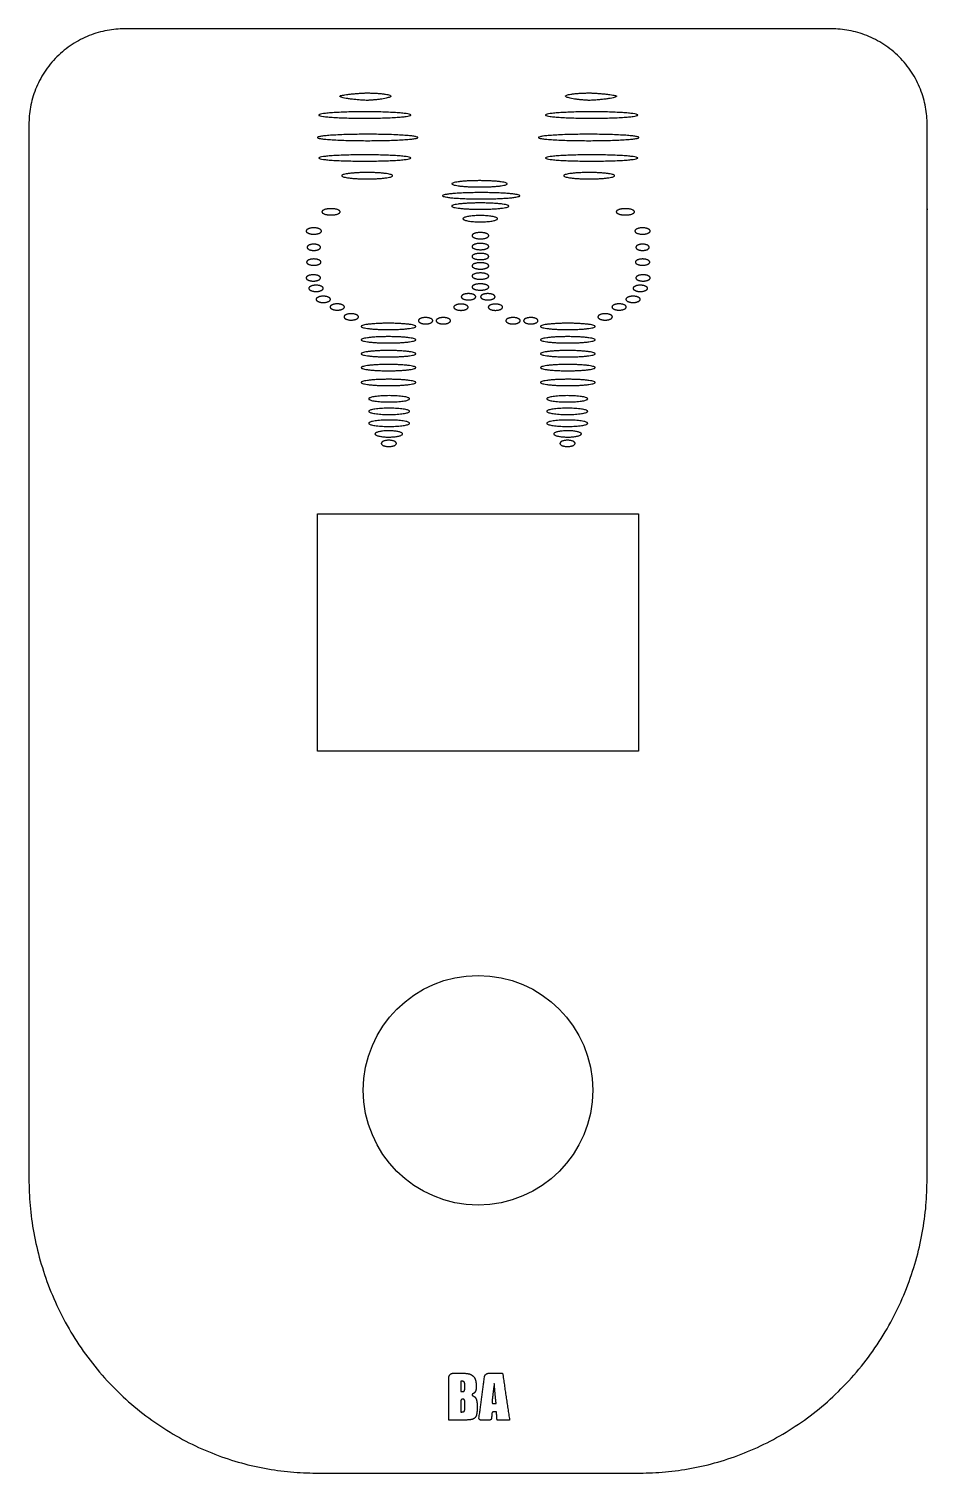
# Model space of a CAD drawing. Header units: millimetres. Extents: x 250 to 344, y 86 to 237.
import ezdxf

# ---------------------------------------------------------------- set-up
doc = ezdxf.new("R2010")
doc.units = ezdxf.units.MM
doc.layers.add('Make2D$Visible$Curves', color=1, linetype='Continuous')

msp = doc.modelspace()

# ---------------------------------------------------------------- linework, layer by layer
at = {"layer": 'Make2D$Visible$Curves'}
msp.add_lwpolyline([(313.93, 186.71), (313.93, 161.89), (280.32, 161.89), (280.32, 186.71)], close=True, dxfattribs=at)
msp.add_circle((297.13, 126.43), 12, dxfattribs=at)
for points, weights in [([(260.15, 237.4), (250.15, 237.4), (250.15, 227.4)], [1, 0.707106781187, 1]), ([(344.11, 227.4), (344.11, 237.4), (334.11, 237.4)], [1, 0.707106781187, 1]), ([(282.68, 230.37), (282.87, 230.58), (285.34, 230.7)], [1, 0.707106781187, 1]), ([(285.53, 229.92), (282.68, 230.04), (282.68, 230.37)], [1, 0.707106781187, 1]), ([(311.61, 230.37), (311.61, 230.04), (308.76, 229.92)], [1, 0.707106781187, 1]), ([(308.95, 230.7), (311.42, 230.58), (311.61, 230.37)], [1, 0.707106781187, 1]), ([(250.15, 117.18), (250.15, 86.4), (280.19, 86.4)], [1, 0.707106781187, 1]), ([(314.06, 86.4), (344.11, 86.4), (344.11, 117.18)], [1, 0.707106781187, 1]), ([(294.06, 96.35), (294.06, 96.85), (294.56, 96.85)], [1, 0.707106781188, 1]), ([(297.79, 96.42), (297.85, 96.85), (298.29, 96.85)], [1, 0.752160852248, 1]), ([(297.43, 91.94), (297.2, 91.94), (297.23, 92.16)], [1, 0.658979553824, 1]), ([(298.54, 92.12), (298.52, 91.94), (298.34, 91.94)], [1, 0.737108308134, 1]), ([(298.78, 92.82), (298.6, 92.82), (298.58, 92.64)], [1, 0.737108308131, 1])]:
    msp.add_rational_spline(points, weights, degree=2, dxfattribs=at)
for points, knots in [([(334.11, 237.4), (315.62, 237.4), (297.13, 237.4), (278.64, 237.4), (260.15, 237.4)], [1047.381998, 1047.381998, 1047.381998, 1084.362087, 1084.362087, 1121.342175, 1121.342175, 1121.342175]), ([(344.11, 117.18), (344.11, 166.66), (344.11, 216.14), (344.11, 221.77), (344.11, 227.4)], [938.523786, 938.523786, 938.523786, 1020.414724, 1020.414724, 1031.674035, 1031.674035, 1031.674035]), ([(295.33, 96.85), (295.93, 96.85), (296.25, 96.76), (296.56, 96.66), (296.75, 96.38), (296.94, 96.09), (296.94, 95.45), (296.94, 95.02), (296.8, 94.85), (296.73, 94.75), (296.56, 94.68)], [-99.713422, -99.713422, -99.713422, -98.713422, -98.713422, -97.713422, -97.713422, -96.713422, -96.713422, -95.713422, -95.713422, -95.136198, -95.136198, -95.136198]), ([(295.46, 94.92), (295.65, 94.92), (295.7, 95.01), (295.75, 95.11), (295.75, 95.54), (295.75, 95.77), (295.71, 95.87), (295.67, 95.96), (295.6, 95.98), (295.53, 96.01), (295.33, 96.01)], [-175.230854, -175.230854, -175.230854, -174.230854, -174.230854, -173.230854, -173.230854, -172.230854, -172.230854, -171.230854, -171.230854, -170.230854, -170.230854, -170.230854]), ([(296.56, 94.5), (296.77, 94.41), (296.87, 94.26), (297.03, 94.03), (297.03, 93.55)], [-182.9992, -182.9992, -182.9992, -182.368937, -182.368937, -181.368937, -181.368937, -181.368937]), ([(295.33, 92.78), (295.6, 92.79), (295.68, 92.86), (295.75, 92.94), (295.75, 93.24)], [-166.930166, -166.930166, -166.930166, -165.930166, -165.930166, -164.930166, -164.930166, -164.930166]), ([(297.03, 93.09), (297.03, 92.59), (296.92, 92.35), (296.8, 92.11), (296.55, 92.03), (296.3, 91.94), (295.53, 91.94)], [-180.368937, -180.368937, -180.368937, -179.368937, -179.368937, -178.368937, -178.368937, -177.368937, -177.368937, -177.368937])]:
    msp.add_open_spline(points, degree=2, knots=knots, dxfattribs=at)
for points, weights, knots in [([(285.34, 230.7), (288, 230.7), (288, 230.37), (288, 230.04), (285.53, 229.92)], [1, 0.707106781187, 1, 0.707106781187, 1], [7.853982, 7.853982, 7.853982, 9.424778, 9.424778, 10.995574, 10.995574, 10.995574]), ([(308.76, 229.92), (306.29, 230.04), (306.29, 230.37), (306.29, 230.7), (308.95, 230.7)], [1, 0.707106781187, 1, 0.707106781187, 1], [1.570796, 1.570796, 1.570796, 3.141593, 3.141593, 4.712389, 4.712389, 4.712389]), ([(280.46, 228.39), (280.46, 228.73), (285.28, 228.73), (290.1, 228.73), (290.1, 228.39), (290.1, 228.06), (285.28, 228.06), (280.46, 228.06), (280.46, 228.39)], [1, 0.707106781187, 1, 0.707106781187, 1, 0.707106781187, 1, 0.707106781187, 1], [-6.283185, -6.283185, -6.283185, -4.712389, -4.712389, -3.141593, -3.141593, -1.570796, -1.570796, 0, 0, 0]), ([(313.83, 228.39), (313.83, 228.06), (309.01, 228.06), (304.19, 228.06), (304.19, 228.39), (304.19, 228.73), (309.01, 228.73), (313.83, 228.73), (313.83, 228.39)], [1, 0.707106781187, 1, 0.707106781187, 1, 0.707106781187, 1, 0.707106781187, 1], [0, 0, 0, 1.570796, 1.570796, 3.141593, 3.141593, 4.712389, 4.712389, 6.283185, 6.283185, 6.283185]), ([(280.33, 226.04), (280.33, 226.38), (285.59, 226.38), (290.84, 226.38), (290.84, 226.04), (290.84, 225.71), (285.59, 225.71), (280.33, 225.71), (280.33, 226.04)], [1, 0.707106781187, 1, 0.707106781187, 1, 0.707106781187, 1, 0.707106781187, 1], [-6.283185, -6.283185, -6.283185, -4.712389, -4.712389, -3.141593, -3.141593, -1.570796, -1.570796, 0, 0, 0]), ([(313.96, 226.04), (313.96, 225.71), (308.7, 225.71), (303.44, 225.71), (303.44, 226.04), (303.44, 226.38), (308.7, 226.38), (313.96, 226.38), (313.96, 226.04)], [1, 0.707106781187, 1, 0.707106781187, 1, 0.707106781187, 1, 0.707106781187, 1], [0, 0, 0, 1.570796, 1.570796, 3.141593, 3.141593, 4.712389, 4.712389, 6.283185, 6.283185, 6.283185]), ([(280.46, 223.9), (280.46, 224.23), (285.28, 224.23), (290.1, 224.23), (290.1, 223.9), (290.1, 223.57), (285.28, 223.57), (280.46, 223.57), (280.46, 223.9)], [1, 0.707106781187, 1, 0.707106781187, 1, 0.707106781187, 1, 0.707106781187, 1], [0, 0, 0, 1.570796, 1.570796, 3.141593, 3.141593, 4.712389, 4.712389, 6.283185, 6.283185, 6.283185]), ([(313.83, 223.9), (313.83, 223.57), (309.01, 223.57), (304.19, 223.57), (304.19, 223.9), (304.19, 224.23), (309.01, 224.23), (313.83, 224.23), (313.83, 223.9)], [1, 0.707106781187, 1, 0.707106781187, 1, 0.707106781187, 1, 0.707106781187, 1], [-6.283185, -6.283185, -6.283185, -4.712389, -4.712389, -3.141593, -3.141593, -1.570796, -1.570796, 0, 0, 0]), ([(282.87, 222.05), (282.87, 222.38), (285.53, 222.38), (288.19, 222.38), (288.19, 222.05), (288.19, 221.71), (285.53, 221.71), (282.87, 221.71), (282.87, 222.05)], [1, 0.707106781187, 1, 0.707106781187, 1, 0.707106781187, 1, 0.707106781187, 1], [-6.283185, -6.283185, -6.283185, -4.712389, -4.712389, -3.141593, -3.141593, -1.570796, -1.570796, 0, 0, 0]), ([(311.42, 222.05), (311.42, 221.71), (308.76, 221.71), (306.1, 221.71), (306.1, 222.05), (306.1, 222.38), (308.76, 222.38), (311.42, 222.38), (311.42, 222.05)], [1, 0.707106781187, 1, 0.707106781187, 1, 0.707106781187, 1, 0.707106781187, 1], [0, 0, 0, 1.570796, 1.570796, 3.141593, 3.141593, 4.712389, 4.712389, 6.283185, 6.283185, 6.283185]), ([(294.4, 221.2), (294.4, 221.53), (297.3, 221.53), (300.19, 221.53), (300.19, 221.2), (300.19, 220.87), (297.3, 220.87), (294.4, 220.87), (294.4, 221.2)], [1, 0.707106781187, 1, 0.707106781187, 1, 0.707106781187, 1, 0.707106781187, 1], [0, 0, 0, 1.570796, 1.570796, 3.141593, 3.141593, 4.712389, 4.712389, 6.283185, 6.283185, 6.283185]), ([(293.42, 219.95), (293.42, 220.28), (297.46, 220.28), (301.5, 220.28), (301.5, 219.95), (301.5, 219.62), (297.46, 219.62), (293.42, 219.62), (293.42, 219.95)], [1, 0.707106781187, 1, 0.707106781187, 1, 0.707106781187, 1, 0.707106781187, 1], [0, 0, 0, 1.570796, 1.570796, 3.141593, 3.141593, 4.712389, 4.712389, 6.283185, 6.283185, 6.283185]), ([(294.37, 218.87), (294.37, 219.2), (297.36, 219.2), (300.35, 219.2), (300.35, 218.87), (300.35, 218.54), (297.36, 218.54), (294.37, 218.54), (294.37, 218.87)], [1, 0.707106781187, 1, 0.707106781187, 1, 0.707106781187, 1, 0.707106781187, 1], [0, 0, 0, 1.570796, 1.570796, 3.141593, 3.141593, 4.712389, 4.712389, 6.283185, 6.283185, 6.283185]), ([(280.8, 218.27), (280.8, 218.6), (281.75, 218.6), (282.7, 218.6), (282.7, 218.27), (282.7, 217.94), (281.75, 217.94), (280.8, 217.94), (280.8, 218.27)], [1, 0.707106781187, 1, 0.707106781187, 1, 0.707106781187, 1, 0.707106781187, 1], [0, 0, 0, 1.570796, 1.570796, 3.141593, 3.141593, 4.712389, 4.712389, 6.283185, 6.283185, 6.283185]), ([(295.55, 217.55), (295.55, 217.88), (297.36, 217.88), (299.17, 217.88), (299.17, 217.55), (299.17, 217.22), (297.36, 217.22), (295.55, 217.22), (295.55, 217.55)], [1, 0.707106781187, 1, 0.707106781187, 1, 0.707106781187, 1, 0.707106781187, 1], [0, 0, 0, 1.570796, 1.570796, 3.141593, 3.141593, 4.712389, 4.712389, 6.283185, 6.283185, 6.283185]), ([(313.49, 218.27), (313.49, 217.94), (312.54, 217.94), (311.59, 217.94), (311.59, 218.27), (311.59, 218.6), (312.54, 218.6), (313.49, 218.6), (313.49, 218.27)], [1, 0.707106781187, 1, 0.707106781187, 1, 0.707106781187, 1, 0.707106781187, 1], [-6.283185, -6.283185, -6.283185, -4.712389, -4.712389, -3.141593, -3.141593, -1.570796, -1.570796, 0, 0, 0]), ([(279.15, 216.26), (279.15, 216.6), (279.95, 216.6), (280.75, 216.6), (280.75, 216.26), (280.75, 215.93), (279.95, 215.93), (279.15, 215.93), (279.15, 216.26)], [1, 0.707106781187, 1, 0.707106781187, 1, 0.707106781187, 1, 0.707106781187, 1], [-6.283185, -6.283185, -6.283185, -4.712389, -4.712389, -3.141593, -3.141593, -1.570796, -1.570796, 0, 0, 0]), ([(296.5, 215.78), (296.5, 216.11), (297.38, 216.11), (298.25, 216.11), (298.25, 215.78), (298.25, 215.44), (297.38, 215.44), (296.5, 215.44), (296.5, 215.78)], [1, 0.707106781187, 1, 0.707106781187, 1, 0.707106781187, 1, 0.707106781187, 1], [0, 0, 0, 1.570796, 1.570796, 3.141593, 3.141593, 4.712389, 4.712389, 6.283185, 6.283185, 6.283185]), ([(315.14, 216.26), (315.14, 215.93), (314.34, 215.93), (313.54, 215.93), (313.54, 216.26), (313.54, 216.6), (314.34, 216.6), (315.14, 216.6), (315.14, 216.26)], [1, 0.707106781187, 1, 0.707106781187, 1, 0.707106781187, 1, 0.707106781187, 1], [0, 0, 0, 1.570796, 1.570796, 3.141593, 3.141593, 4.712389, 4.712389, 6.283185, 6.283185, 6.283185]), ([(279.25, 214.56), (279.25, 214.89), (279.95, 214.89), (280.65, 214.89), (280.65, 214.56), (280.65, 214.23), (279.95, 214.23), (279.25, 214.23), (279.25, 214.56)], [1, 0.707106781187, 1, 0.707106781187, 1, 0.707106781187, 1, 0.707106781187, 1], [-6.283185, -6.283185, -6.283185, -4.712389, -4.712389, -3.141593, -3.141593, -1.570796, -1.570796, 0, 0, 0]), ([(296.5, 214.64), (296.5, 214.97), (297.38, 214.97), (298.25, 214.97), (298.25, 214.64), (298.25, 214.31), (297.38, 214.31), (296.5, 214.31), (296.5, 214.64)], [1, 0.707106781187, 1, 0.707106781187, 1, 0.707106781187, 1, 0.707106781187, 1], [0, 0, 0, 1.570796, 1.570796, 3.141593, 3.141593, 4.712389, 4.712389, 6.283185, 6.283185, 6.283185]), ([(315.04, 214.56), (315.04, 214.23), (314.34, 214.23), (313.64, 214.23), (313.64, 214.56), (313.64, 214.89), (314.34, 214.89), (315.04, 214.89), (315.04, 214.56)], [1, 0.707106781187, 1, 0.707106781187, 1, 0.707106781187, 1, 0.707106781187, 1], [0, 0, 0, 1.570796, 1.570796, 3.141593, 3.141593, 4.712389, 4.712389, 6.283185, 6.283185, 6.283185]), ([(279.2, 213.01), (279.2, 213.34), (279.95, 213.34), (280.7, 213.34), (280.7, 213.01), (280.7, 212.68), (279.95, 212.68), (279.2, 212.68), (279.2, 213.01)], [1, 0.707106781187, 1, 0.707106781187, 1, 0.707106781187, 1, 0.707106781187, 1], [-6.283185, -6.283185, -6.283185, -4.712389, -4.712389, -3.141593, -3.141593, -1.570796, -1.570796, 0, 0, 0]), ([(296.5, 213.6), (296.5, 213.93), (297.38, 213.93), (298.25, 213.93), (298.25, 213.6), (298.25, 213.27), (297.38, 213.27), (296.5, 213.27), (296.5, 213.6)], [1, 0.707106781187, 1, 0.707106781187, 1, 0.707106781187, 1, 0.707106781187, 1], [0, 0, 0, 1.570796, 1.570796, 3.141593, 3.141593, 4.712389, 4.712389, 6.283185, 6.283185, 6.283185]), ([(296.5, 212.62), (296.5, 212.95), (297.38, 212.95), (298.25, 212.95), (298.25, 212.62), (298.25, 212.28), (297.38, 212.28), (296.5, 212.28), (296.5, 212.62)], [1, 0.707106781187, 1, 0.707106781187, 1, 0.707106781187, 1, 0.707106781187, 1], [0, 0, 0, 1.570796, 1.570796, 3.141593, 3.141593, 4.712389, 4.712389, 6.283185, 6.283185, 6.283185]), ([(315.09, 213.01), (315.09, 212.68), (314.34, 212.68), (313.59, 212.68), (313.59, 213.01), (313.59, 213.34), (314.34, 213.34), (315.09, 213.34), (315.09, 213.01)], [1, 0.707106781187, 1, 0.707106781187, 1, 0.707106781187, 1, 0.707106781187, 1], [0, 0, 0, 1.570796, 1.570796, 3.141593, 3.141593, 4.712389, 4.712389, 6.283185, 6.283185, 6.283185]), ([(279.15, 211.36), (279.15, 211.69), (279.9, 211.69), (280.65, 211.69), (280.65, 211.36), (280.65, 211.03), (279.9, 211.03), (279.15, 211.03), (279.15, 211.36)], [1, 0.707106781187, 1, 0.707106781187, 1, 0.707106781187, 1, 0.707106781187, 1], [0, 0, 0, 1.570796, 1.570796, 3.141593, 3.141593, 4.712389, 4.712389, 6.283185, 6.283185, 6.283185]), ([(296.5, 211.55), (296.5, 211.88), (297.38, 211.88), (298.25, 211.88), (298.25, 211.55), (298.25, 211.22), (297.38, 211.22), (296.5, 211.22), (296.5, 211.55)], [1, 0.707106781187, 1, 0.707106781187, 1, 0.707106781187, 1, 0.707106781187, 1], [0, 0, 0, 1.570796, 1.570796, 3.141593, 3.141593, 4.712389, 4.712389, 6.283185, 6.283185, 6.283185]), ([(315.14, 211.36), (315.14, 211.03), (314.39, 211.03), (313.64, 211.03), (313.64, 211.36), (313.64, 211.69), (314.39, 211.69), (315.14, 211.69), (315.14, 211.36)], [1, 0.707106781187, 1, 0.707106781187, 1, 0.707106781187, 1, 0.707106781187, 1], [-6.283185, -6.283185, -6.283185, -4.712389, -4.712389, -3.141593, -3.141593, -1.570796, -1.570796, 0, 0, 0]), ([(279.43, 210.27), (279.43, 210.6), (280.19, 210.6), (280.94, 210.6), (280.94, 210.27), (280.94, 209.94), (280.19, 209.94), (279.43, 209.94), (279.43, 210.27)], [1, 0.707106781187, 1, 0.707106781187, 1, 0.707106781187, 1, 0.707106781187, 1], [0, 0, 0, 1.570796, 1.570796, 3.141593, 3.141593, 4.712389, 4.712389, 6.283185, 6.283185, 6.283185]), ([(296.5, 210.41), (296.5, 210.74), (297.38, 210.74), (298.25, 210.74), (298.25, 210.41), (298.25, 210.08), (297.38, 210.08), (296.5, 210.08), (296.5, 210.41)], [1, 0.707106781187, 1, 0.707106781187, 1, 0.707106781187, 1, 0.707106781187, 1], [0, 0, 0, 1.570796, 1.570796, 3.141593, 3.141593, 4.712389, 4.712389, 6.283185, 6.283185, 6.283185]), ([(314.86, 210.27), (314.86, 209.94), (314.1, 209.94), (313.35, 209.94), (313.35, 210.27), (313.35, 210.6), (314.1, 210.6), (314.86, 210.6), (314.86, 210.27)], [1, 0.707106781187, 1, 0.707106781187, 1, 0.707106781187, 1, 0.707106781187, 1], [-6.283185, -6.283185, -6.283185, -4.712389, -4.712389, -3.141593, -3.141593, -1.570796, -1.570796, 0, 0, 0]), ([(280.19, 209.12), (280.19, 209.45), (280.94, 209.45), (281.69, 209.45), (281.69, 209.12), (281.69, 208.79), (280.94, 208.79), (280.19, 208.79), (280.19, 209.12)], [1, 0.707106781187, 1, 0.707106781187, 1, 0.707106781187, 1, 0.707106781187, 1], [0, 0, 0, 1.570796, 1.570796, 3.141593, 3.141593, 4.712389, 4.712389, 6.283185, 6.283185, 6.283185]), ([(281.65, 208.32), (281.65, 208.65), (282.4, 208.65), (283.15, 208.65), (283.15, 208.32), (283.15, 207.99), (282.4, 207.99), (281.65, 207.99), (281.65, 208.32)], [1, 0.707106781187, 1, 0.707106781187, 1, 0.707106781187, 1, 0.707106781187, 1], [0, 0, 0, 1.570796, 1.570796, 3.141593, 3.141593, 4.712389, 4.712389, 6.283185, 6.283185, 6.283185]), ([(294.59, 208.3), (294.59, 208.63), (295.34, 208.63), (296.09, 208.63), (296.09, 208.3), (296.09, 207.97), (295.34, 207.97), (294.59, 207.97), (294.59, 208.3)], [1, 0.707106781187, 1, 0.707106781187, 1, 0.707106781187, 1, 0.707106781187, 1], [0, 0, 0, 1.570796, 1.570796, 3.141593, 3.141593, 4.712389, 4.712389, 6.283185, 6.283185, 6.283185]), ([(295.38, 209.39), (295.38, 209.72), (296.13, 209.72), (296.89, 209.72), (296.89, 209.39), (296.89, 209.06), (296.13, 209.06), (295.38, 209.06), (295.38, 209.39)], [1, 0.707106781187, 1, 0.707106781187, 1, 0.707106781187, 1, 0.707106781187, 1], [0, 0, 0, 1.570796, 1.570796, 3.141593, 3.141593, 4.712389, 4.712389, 6.283185, 6.283185, 6.283185]), ([(298.91, 209.39), (298.91, 209.06), (298.15, 209.06), (297.4, 209.06), (297.4, 209.39), (297.4, 209.72), (298.15, 209.72), (298.91, 209.72), (298.91, 209.39)], [1, 0.707106781187, 1, 0.707106781187, 1, 0.707106781187, 1, 0.707106781187, 1], [-6.283185, -6.283185, -6.283185, -4.712389, -4.712389, -3.141593, -3.141593, -1.570796, -1.570796, 0, 0, 0]), ([(299.7, 208.3), (299.7, 207.97), (298.95, 207.97), (298.2, 207.97), (298.2, 208.3), (298.2, 208.63), (298.95, 208.63), (299.7, 208.63), (299.7, 208.3)], [1, 0.707106781187, 1, 0.707106781187, 1, 0.707106781187, 1, 0.707106781187, 1], [-6.283185, -6.283185, -6.283185, -4.712389, -4.712389, -3.141593, -3.141593, -1.570796, -1.570796, 0, 0, 0]), ([(312.64, 208.32), (312.64, 207.99), (311.89, 207.99), (311.14, 207.99), (311.14, 208.32), (311.14, 208.65), (311.89, 208.65), (312.64, 208.65), (312.64, 208.32)], [1, 0.707106781187, 1, 0.707106781187, 1, 0.707106781187, 1, 0.707106781187, 1], [-6.283185, -6.283185, -6.283185, -4.712389, -4.712389, -3.141593, -3.141593, -1.570796, -1.570796, 0, 0, 0]), ([(314.1, 209.12), (314.1, 208.79), (313.35, 208.79), (312.6, 208.79), (312.6, 209.12), (312.6, 209.45), (313.35, 209.45), (314.1, 209.45), (314.1, 209.12)], [1, 0.707106781187, 1, 0.707106781187, 1, 0.707106781187, 1, 0.707106781187, 1], [-6.283185, -6.283185, -6.283185, -4.712389, -4.712389, -3.141593, -3.141593, -1.570796, -1.570796, 0, 0, 0]), ([(283.11, 207.29), (283.11, 207.62), (283.86, 207.62), (284.62, 207.62), (284.62, 207.29), (284.62, 206.95), (283.86, 206.95), (283.11, 206.95), (283.11, 207.29)], [1, 0.707106781187, 1, 0.707106781187, 1, 0.707106781187, 1, 0.707106781187, 1], [0, 0, 0, 1.570796, 1.570796, 3.141593, 3.141593, 4.712389, 4.712389, 6.283185, 6.283185, 6.283185]), ([(290.89, 206.89), (290.89, 207.22), (291.64, 207.22), (292.39, 207.22), (292.39, 206.89), (292.39, 206.55), (291.64, 206.55), (290.89, 206.55), (290.89, 206.89)], [1, 0.707106781187, 1, 0.707106781187, 1, 0.707106781187, 1, 0.707106781187, 1], [0, 0, 0, 1.570796, 1.570796, 3.141593, 3.141593, 4.712389, 4.712389, 6.283185, 6.283185, 6.283185]), ([(292.75, 206.89), (292.75, 207.22), (293.5, 207.22), (294.25, 207.22), (294.25, 206.89), (294.25, 206.55), (293.5, 206.55), (292.75, 206.55), (292.75, 206.89)], [1, 0.707106781187, 1, 0.707106781187, 1, 0.707106781187, 1, 0.707106781187, 1], [0, 0, 0, 1.570796, 1.570796, 3.141593, 3.141593, 4.712389, 4.712389, 6.283185, 6.283185, 6.283185]), ([(301.54, 206.89), (301.54, 206.55), (300.79, 206.55), (300.04, 206.55), (300.04, 206.89), (300.04, 207.22), (300.79, 207.22), (301.54, 207.22), (301.54, 206.89)], [1, 0.707106781187, 1, 0.707106781187, 1, 0.707106781187, 1, 0.707106781187, 1], [-6.283185, -6.283185, -6.283185, -4.712389, -4.712389, -3.141593, -3.141593, -1.570796, -1.570796, 0, 0, 0]), ([(303.4, 206.89), (303.4, 206.55), (302.65, 206.55), (301.9, 206.55), (301.9, 206.89), (301.9, 207.22), (302.65, 207.22), (303.4, 207.22), (303.4, 206.89)], [1, 0.707106781187, 1, 0.707106781187, 1, 0.707106781187, 1, 0.707106781187, 1], [-6.283185, -6.283185, -6.283185, -4.712389, -4.712389, -3.141593, -3.141593, -1.570796, -1.570796, 0, 0, 0]), ([(311.18, 207.29), (311.18, 206.95), (310.42, 206.95), (309.67, 206.95), (309.67, 207.29), (309.67, 207.62), (310.42, 207.62), (311.18, 207.62), (311.18, 207.29)], [1, 0.707106781187, 1, 0.707106781187, 1, 0.707106781187, 1, 0.707106781187, 1], [-6.283185, -6.283185, -6.283185, -4.712389, -4.712389, -3.141593, -3.141593, -1.570796, -1.570796, 0, 0, 0]), ([(284.91, 206.29), (284.91, 206.62), (287.76, 206.62), (290.62, 206.62), (290.62, 206.29), (290.62, 205.96), (287.76, 205.96), (284.91, 205.96), (284.91, 206.29)], [1, 0.707106781187, 1, 0.707106781187, 1, 0.707106781187, 1, 0.707106781187, 1], [0, 0, 0, 1.570796, 1.570796, 3.141593, 3.141593, 4.712389, 4.712389, 6.283185, 6.283185, 6.283185]), ([(309.38, 206.29), (309.38, 205.96), (306.52, 205.96), (303.67, 205.96), (303.67, 206.29), (303.67, 206.62), (306.52, 206.62), (309.38, 206.62), (309.38, 206.29)], [1, 0.707106781187, 1, 0.707106781187, 1, 0.707106781187, 1, 0.707106781187, 1], [-6.283185, -6.283185, -6.283185, -4.712389, -4.712389, -3.141593, -3.141593, -1.570796, -1.570796, 0, 0, 0]), ([(284.91, 204.89), (284.91, 205.22), (287.76, 205.22), (290.62, 205.22), (290.62, 204.89), (290.62, 204.56), (287.76, 204.56), (284.91, 204.56), (284.91, 204.89)], [1, 0.707106781187, 1, 0.707106781187, 1, 0.707106781187, 1, 0.707106781187, 1], [0, 0, 0, 1.570796, 1.570796, 3.141593, 3.141593, 4.712389, 4.712389, 6.283185, 6.283185, 6.283185]), ([(309.38, 204.89), (309.38, 204.56), (306.52, 204.56), (303.67, 204.56), (303.67, 204.89), (303.67, 205.22), (306.52, 205.22), (309.38, 205.22), (309.38, 204.89)], [1, 0.707106781187, 1, 0.707106781187, 1, 0.707106781187, 1, 0.707106781187, 1], [-6.283185, -6.283185, -6.283185, -4.712389, -4.712389, -3.141593, -3.141593, -1.570796, -1.570796, 0, 0, 0]), ([(284.91, 203.43), (284.91, 203.77), (287.76, 203.77), (290.62, 203.77), (290.62, 203.43), (290.62, 203.1), (287.76, 203.1), (284.91, 203.1), (284.91, 203.43)], [1, 0.707106781187, 1, 0.707106781187, 1, 0.707106781187, 1, 0.707106781187, 1], [0, 0, 0, 1.570796, 1.570796, 3.141593, 3.141593, 4.712389, 4.712389, 6.283185, 6.283185, 6.283185]), ([(309.38, 203.43), (309.38, 203.1), (306.52, 203.1), (303.67, 203.1), (303.67, 203.43), (303.67, 203.77), (306.52, 203.77), (309.38, 203.77), (309.38, 203.43)], [1, 0.707106781187, 1, 0.707106781187, 1, 0.707106781187, 1, 0.707106781187, 1], [-6.283185, -6.283185, -6.283185, -4.712389, -4.712389, -3.141593, -3.141593, -1.570796, -1.570796, 0, 0, 0]), ([(284.91, 201.98), (284.91, 202.31), (287.76, 202.31), (290.62, 202.31), (290.62, 201.98), (290.62, 201.65), (287.76, 201.65), (284.91, 201.65), (284.91, 201.98)], [1, 0.707106781187, 1, 0.707106781187, 1, 0.707106781187, 1, 0.707106781187, 1], [0, 0, 0, 1.570796, 1.570796, 3.141593, 3.141593, 4.712389, 4.712389, 6.283185, 6.283185, 6.283185]), ([(309.38, 201.98), (309.38, 201.65), (306.52, 201.65), (303.67, 201.65), (303.67, 201.98), (303.67, 202.31), (306.52, 202.31), (309.38, 202.31), (309.38, 201.98)], [1, 0.707106781187, 1, 0.707106781187, 1, 0.707106781187, 1, 0.707106781187, 1], [-6.283185, -6.283185, -6.283185, -4.712389, -4.712389, -3.141593, -3.141593, -1.570796, -1.570796, 0, 0, 0]), ([(284.91, 200.43), (284.91, 200.76), (287.76, 200.76), (290.62, 200.76), (290.62, 200.43), (290.62, 200.1), (287.76, 200.1), (284.91, 200.1), (284.91, 200.43)], [1, 0.707106781187, 1, 0.707106781187, 1, 0.707106781187, 1, 0.707106781187, 1], [0, 0, 0, 1.570796, 1.570796, 3.141593, 3.141593, 4.712389, 4.712389, 6.283185, 6.283185, 6.283185]), ([(309.38, 200.43), (309.38, 200.1), (306.52, 200.1), (303.67, 200.1), (303.67, 200.43), (303.67, 200.76), (306.52, 200.76), (309.38, 200.76), (309.38, 200.43)], [1, 0.707106781187, 1, 0.707106781187, 1, 0.707106781187, 1, 0.707106781187, 1], [-6.283185, -6.283185, -6.283185, -4.712389, -4.712389, -3.141593, -3.141593, -1.570796, -1.570796, 0, 0, 0]), ([(285.69, 198.72), (285.69, 199.05), (287.83, 199.05), (289.97, 199.05), (289.97, 198.72), (289.97, 198.39), (287.83, 198.39), (285.69, 198.39), (285.69, 198.72)], [1, 0.707106781187, 1, 0.707106781187, 1, 0.707106781187, 1, 0.707106781187, 1], [0, 0, 0, 1.570796, 1.570796, 3.141593, 3.141593, 4.712389, 4.712389, 6.283185, 6.283185, 6.283185]), ([(308.6, 198.72), (308.6, 198.39), (306.46, 198.39), (304.32, 198.39), (304.32, 198.72), (304.32, 199.05), (306.46, 199.05), (308.6, 199.05), (308.6, 198.72)], [1, 0.707106781187, 1, 0.707106781187, 1, 0.707106781187, 1, 0.707106781187, 1], [-6.283185, -6.283185, -6.283185, -4.712389, -4.712389, -3.141593, -3.141593, -1.570796, -1.570796, 0, 0, 0]), ([(285.69, 197.41), (285.69, 197.74), (287.83, 197.74), (289.97, 197.74), (289.97, 197.41), (289.97, 197.08), (287.83, 197.08), (285.69, 197.08), (285.69, 197.41)], [1, 0.707106781187, 1, 0.707106781187, 1, 0.707106781187, 1, 0.707106781187, 1], [0, 0, 0, 1.570796, 1.570796, 3.141593, 3.141593, 4.712389, 4.712389, 6.283185, 6.283185, 6.283185]), ([(285.69, 196.16), (285.69, 196.5), (287.83, 196.5), (289.97, 196.5), (289.97, 196.16), (289.97, 195.83), (287.83, 195.83), (285.69, 195.83), (285.69, 196.16)], [1, 0.707106781187, 1, 0.707106781187, 1, 0.707106781187, 1, 0.707106781187, 1], [0, 0, 0, 1.570796, 1.570796, 3.141593, 3.141593, 4.712389, 4.712389, 6.283185, 6.283185, 6.283185]), ([(308.6, 197.41), (308.6, 197.08), (306.46, 197.08), (304.32, 197.08), (304.32, 197.41), (304.32, 197.74), (306.46, 197.74), (308.6, 197.74), (308.6, 197.41)], [1, 0.707106781187, 1, 0.707106781187, 1, 0.707106781187, 1, 0.707106781187, 1], [-6.283185, -6.283185, -6.283185, -4.712389, -4.712389, -3.141593, -3.141593, -1.570796, -1.570796, 0, 0, 0]), ([(308.6, 196.16), (308.6, 195.83), (306.46, 195.83), (304.32, 195.83), (304.32, 196.16), (304.32, 196.5), (306.46, 196.5), (308.6, 196.5), (308.6, 196.16)], [1, 0.707106781187, 1, 0.707106781187, 1, 0.707106781187, 1, 0.707106781187, 1], [-6.283185, -6.283185, -6.283185, -4.712389, -4.712389, -3.141593, -3.141593, -1.570796, -1.570796, 0, 0, 0]), ([(286.35, 195.05), (286.35, 195.38), (287.8, 195.38), (289.24, 195.38), (289.24, 195.05), (289.24, 194.72), (287.8, 194.72), (286.35, 194.72), (286.35, 195.05)], [1, 0.707106781187, 1, 0.707106781187, 1, 0.707106781187, 1, 0.707106781187, 1], [-6.283185, -6.283185, -6.283185, -4.712389, -4.712389, -3.141593, -3.141593, -1.570796, -1.570796, 0, 0, 0]), ([(307.94, 195.05), (307.94, 194.72), (306.49, 194.72), (305.05, 194.72), (305.05, 195.05), (305.05, 195.38), (306.49, 195.38), (307.94, 195.38), (307.94, 195.05)], [1, 0.707106781187, 1, 0.707106781187, 1, 0.707106781187, 1, 0.707106781187, 1], [0, 0, 0, 1.570796, 1.570796, 3.141593, 3.141593, 4.712389, 4.712389, 6.283185, 6.283185, 6.283185]), ([(287.01, 194.06), (287.01, 194.39), (287.8, 194.39), (288.59, 194.39), (288.59, 194.06), (288.59, 193.73), (287.8, 193.73), (287.01, 193.73), (287.01, 194.06)], [1, 0.707106781187, 1, 0.707106781187, 1, 0.707106781187, 1, 0.707106781187, 1], [-6.283185, -6.283185, -6.283185, -4.712389, -4.712389, -3.141593, -3.141593, -1.570796, -1.570796, 0, 0, 0]), ([(307.28, 194.06), (307.28, 193.73), (306.49, 193.73), (305.7, 193.73), (305.7, 194.06), (305.7, 194.39), (306.49, 194.39), (307.28, 194.39), (307.28, 194.06)], [1, 0.707106781187, 1, 0.707106781187, 1, 0.707106781187, 1, 0.707106781187, 1], [0, 0, 0, 1.570796, 1.570796, 3.141593, 3.141593, 4.712389, 4.712389, 6.283185, 6.283185, 6.283185]), ([(295.75, 93.69), (295.75, 94.01), (295.69, 94.08), (295.66, 94.11), (295.58, 94.13), (295.33, 94.19), (295.33, 93.93)], [1.00000016471, 1.00000016471, 1.00000016471, 1.00000016471, 1.00000016471, 0.616125914133, 1], [-169.58051, -169.58051, -169.58051, -168.58051, -168.58051, -168.131742, -168.131742, -167.768949, -167.768949, -167.768949]), ([(296.56, 94.68), (296.5, 94.66), (296.5, 94.59), (296.5, 94.53), (296.56, 94.5)], [1, 0.836937513798, 1, 0.836937513798, 1], [-183.2308537, -183.2308537, -183.2308537, -183.1150271, -183.1150271, -182.9992005, -182.9992005, -182.9992005]), ([(298.59, 93.8), (298.59, 93.76), (298.61, 93.72), (298.64, 93.69), (298.69, 93.69)], [1, 0.915427756735, 1, 0.915427756735, 1], [1.0766764, 1.0766764, 1.0766764, 1.1595218, 1.1595218, 1.2423672, 1.2423672, 1.2423672])]:
    msp.add_rational_spline(points, weights, degree=2, knots=knots, dxfattribs=at)
for points in [[(250.15, 227.4), (250.15, 221.77), (250.15, 216.14)], [(250.15, 216.14), (250.15, 166.66), (250.15, 117.18)], [(294.56, 96.85), (294.94, 96.85), (295.33, 96.85)], [(298.29, 96.85), (298.99, 96.85), (299.7, 96.85)], [(299.7, 96.85), (300.06, 94.39), (300.43, 91.94)], [(294.06, 91.94), (294.06, 94.14), (294.06, 96.35)], [(295.33, 96.01), (295.33, 95.46), (295.33, 94.92)], [(297.23, 92.16), (297.51, 94.29), (297.79, 96.42)], [(298.83, 95.76), (298.65, 94.46), (298.59, 93.8)], [(299.02, 93.69), (298.92, 94.53), (298.83, 95.76)], [(295.33, 94.92), (295.42, 94.92), (295.46, 94.92)], [(295.33, 93.93), (295.33, 93.35), (295.33, 92.78)], [(295.75, 93.24), (295.75, 93.47), (295.75, 93.69)], [(298.69, 93.69), (298.85, 93.69), (299.02, 93.69)], [(297.03, 93.55), (297.03, 93.32), (297.03, 93.09)], [(298.58, 92.64), (298.56, 92.38), (298.54, 92.12)], [(299.05, 92.82), (298.92, 92.82), (298.78, 92.82)], [(299.12, 91.94), (299.09, 92.38), (299.05, 92.82)], [(295.53, 91.94), (294.79, 91.94), (294.06, 91.94)], [(298.34, 91.94), (297.88, 91.94), (297.43, 91.94)], [(300.43, 91.94), (299.78, 91.94), (299.12, 91.94)], [(280.19, 86.4), (297.13, 86.4), (314.06, 86.4)]]:
    msp.add_open_spline(points, degree=2, dxfattribs=at)

doc.saveas('drawing.dxf')
